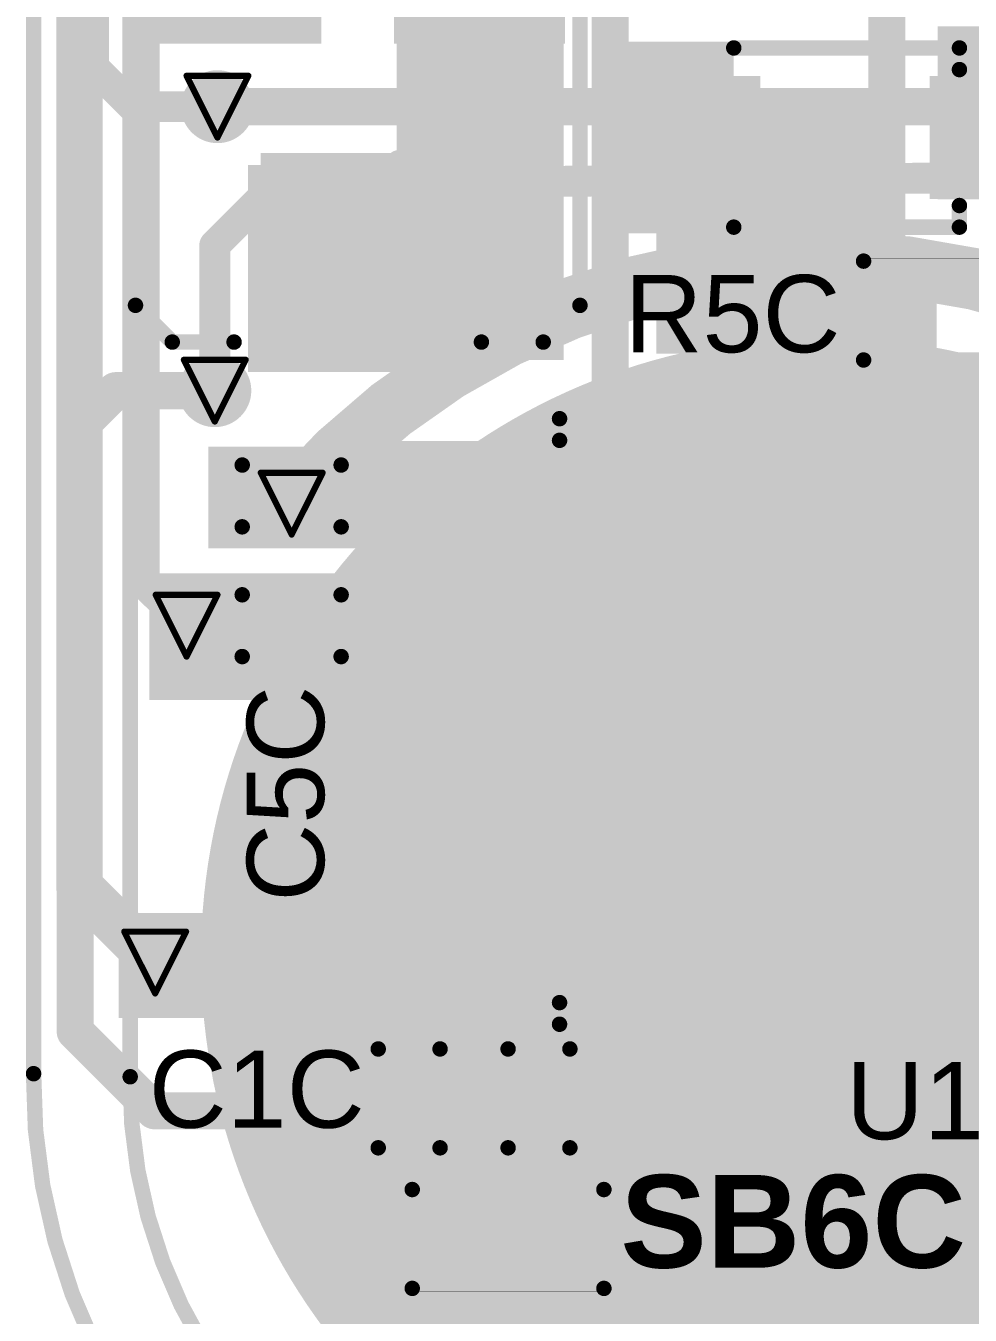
# Model space of a CAD drawing. Header units: inches. Extents: x -4.2 to 12.6, y -6.1 to 3.
# Drawn here: x -2.0521 to -1.7466, y -5.362 to -4.9446 of the extents above; entities that cross this region are included whole.
import ezdxf

# ---------------------------------------------------------------- set-up
doc = ezdxf.new("R2010")
doc.units = ezdxf.units.IN
doc.header["$MEASUREMENT"] = 0
for name, color, linetype in [('Board Outline', 216, 'Continuous'), ('Bottom Layer', 5, 'Continuous'), ('Bottom Overlay', 54, 'Continuous'), ('Bottom Paste', 16, 'Continuous'), ('Drill Drawing', 1, 'Continuous'), ('Flex_Ribbon Bottom Coverlay', 6, 'Continuous'), ('Flex_Ribbon Top Overlay', 2, 'Continuous'), ('Top Layer', 1, 'Continuous'), ('Top Paste', 8, 'Continuous'), ('Top Solder', 216, 'Continuous'), ('Via Holes', 16, 'Continuous')]:
    doc.layers.add(name, color=color, linetype=linetype)
doc.styles.add('Arial', font='', dxfattribs={"height": 0.2})
doc.styles.add('Arial_Bold', font='', dxfattribs={"height": 0.2})
doc.styles.get('Arial').set_extended_font_data('Arial')
doc.styles.get('Arial_Bold').set_extended_font_data('Arial', bold=True)

# ---------------------------------------------------------------- blocks, each defined once
blk = doc.blocks.new('SOIC_8_47')
at = {"layer": 'Flex_Ribbon Top Overlay'}
blk.add_hatch(color=2, dxfattribs=at).paths.add_polyline_path([(-0.072, 0.062), (-0.059, 0.062), (-0.059, 0.088), (-0.072, 0.088)])
at = {"layer": 'Top Layer'}
for points in [[(-0.07579, 0.08681), (-0.07579, 0.06319), (-0.13681, 0.06319), (-0.13681, 0.08681)], [(0.13681, 0.08681), (0.13681, 0.06319), (0.07579, 0.06319), (0.07579, 0.08681)], [(-0.07579, 0.03681), (-0.07579, 0.01319), (-0.13681, 0.01319), (-0.13681, 0.03681)], [(0.13681, 0.03681), (0.13681, 0.01319), (0.07579, 0.01319), (0.07579, 0.03681)], [(-0.07579, -0.01319), (-0.07579, -0.03681), (-0.13681, -0.03681), (-0.13681, -0.01319)], [(0.13681, -0.01319), (0.13681, -0.03681), (0.07579, -0.03681), (0.07579, -0.01319)], [(-0.07579, -0.06319), (-0.07579, -0.08681), (-0.13681, -0.08681), (-0.13681, -0.06319)], [(0.13681, -0.06319), (0.13681, -0.08681), (0.07579, -0.08681), (0.07579, -0.06319)]]:
    blk.add_hatch(color=1, dxfattribs=at).paths.add_polyline_path(points)
at = {"layer": 'Top Paste'}
for points in [[(-0.07579, 0.08681), (-0.07579, 0.06319), (-0.13681, 0.06319), (-0.13681, 0.08681)], [(0.13681, 0.08681), (0.13681, 0.06319), (0.07579, 0.06319), (0.07579, 0.08681)], [(-0.07579, 0.03681), (-0.07579, 0.01319), (-0.13681, 0.01319), (-0.13681, 0.03681)], [(0.13681, 0.03681), (0.13681, 0.01319), (0.07579, 0.01319), (0.07579, 0.03681)], [(-0.07579, -0.01319), (-0.07579, -0.03681), (-0.13681, -0.03681), (-0.13681, -0.01319)], [(0.13681, -0.01319), (0.13681, -0.03681), (0.07579, -0.03681), (0.07579, -0.01319)], [(-0.07579, -0.06319), (-0.07579, -0.08681), (-0.13681, -0.08681), (-0.13681, -0.06319)], [(0.13681, -0.06319), (0.13681, -0.08681), (0.07579, -0.08681), (0.07579, -0.06319)]]:
    blk.add_hatch(color=8, dxfattribs=at).paths.add_polyline_path(points)
at = {"layer": 'Top Solder'}
for points in [[(-0.07179, 0.09081), (-0.07179, 0.05919), (-0.14081, 0.05919), (-0.14081, 0.09081)], [(-0.07179, 0.09081), (-0.07179, 0.05919), (-0.14081, 0.05919), (-0.14081, 0.09081)], [(0.14081, 0.09081), (0.14081, 0.05919), (0.07179, 0.05919), (0.07179, 0.09081)], [(0.14081, 0.09081), (0.14081, 0.05919), (0.07179, 0.05919), (0.07179, 0.09081)], [(-0.07179, 0.04081), (-0.07179, 0.00919), (-0.14081, 0.00919), (-0.14081, 0.04081)], [(-0.07179, 0.04081), (-0.07179, 0.00919), (-0.14081, 0.00919), (-0.14081, 0.04081)], [(0.14081, 0.04081), (0.14081, 0.00919), (0.07179, 0.00919), (0.07179, 0.04081)], [(0.14081, 0.04081), (0.14081, 0.00919), (0.07179, 0.00919), (0.07179, 0.04081)], [(-0.07179, -0.00919), (-0.07179, -0.04081), (-0.14081, -0.04081), (-0.14081, -0.00919)], [(-0.07179, -0.00919), (-0.07179, -0.04081), (-0.14081, -0.04081), (-0.14081, -0.00919)], [(0.14081, -0.00919), (0.14081, -0.04081), (0.07179, -0.04081), (0.07179, -0.00919)], [(0.14081, -0.00919), (0.14081, -0.04081), (0.07179, -0.04081), (0.07179, -0.00919)], [(-0.07179, -0.05919), (-0.07179, -0.09081), (-0.14081, -0.09081), (-0.14081, -0.05919)], [(-0.07179, -0.05919), (-0.07179, -0.09081), (-0.14081, -0.09081), (-0.14081, -0.05919)], [(0.14081, -0.05919), (0.14081, -0.09081), (0.07179, -0.09081), (0.07179, -0.05919)], [(0.14081, -0.05919), (0.14081, -0.09081), (0.07179, -0.09081), (0.07179, -0.05919)]]:
    blk.add_hatch(color=216, dxfattribs=at).paths.add_polyline_path(points)
at = {"layer": 'Flex_Ribbon Top Overlay'}
for points in [[(-0.07837, 0.098, 0.005, 0.005, 0), (-0.07837, 0.091, 0.005, 0.005, 0)], [(0.07837, 0.098, 0.005, 0.005, 0), (-0.07837, 0.098, 0.005, 0.005, 0)], [(0.07837, 0.098, 0.005, 0.005, 0), (0.07837, 0.091, 0.005, 0.005, 0)], [(-0.143, 0.075, 0.005, 0.005, 0), (-0.148, 0.08, 0.005, 0.005, 0)], [(-0.148, 0.08, 0.005, 0.005, 0), (-0.148, 0.07, 0.005, 0.005, 0)], [(-0.143, 0.075, 0.005, 0.005, 0), (-0.148, 0.07, 0.005, 0.005, 0)], [(-0.07837, -0.091, 0.005, 0.005, 0), (-0.07837, -0.098, 0.005, 0.005, 0)], [(0.07837, -0.091, 0.005, 0.005, 0), (0.07837, -0.098, 0.005, 0.005, 0)], [(0.07837, -0.098, 0.005, 0.005, 0), (-0.07837, -0.098, 0.005, 0.005, 0)]]:
    blk.add_lwpolyline(points, format="xyseb", dxfattribs=at)
for points in [[(-0.07962, 0.098, 0.0025, 0.0025, 1), (-0.07712, 0.098, 0.0025, 0.0025, 1)], [(-0.07962, 0.098, 0.0025, 0.0025, 1), (-0.07712, 0.098, 0.0025, 0.0025, 1)], [(0.07712, 0.098, 0.0025, 0.0025, 1), (0.07962, 0.098, 0.0025, 0.0025, 1)], [(0.07712, 0.098, 0.0025, 0.0025, 1), (0.07962, 0.098, 0.0025, 0.0025, 1)], [(-0.07962, 0.091, 0.0025, 0.0025, 1), (-0.07712, 0.091, 0.0025, 0.0025, 1)], [(0.07712, 0.091, 0.0025, 0.0025, 1), (0.07962, 0.091, 0.0025, 0.0025, 1)], [(-0.14925, 0.08, 0.0025, 0.0025, 1), (-0.14675, 0.08, 0.0025, 0.0025, 1)], [(-0.14925, 0.08, 0.0025, 0.0025, 1), (-0.14675, 0.08, 0.0025, 0.0025, 1)], [(-0.14425, 0.075, 0.0025, 0.0025, 1), (-0.14175, 0.075, 0.0025, 0.0025, 1)], [(-0.14425, 0.075, 0.0025, 0.0025, 1), (-0.14175, 0.075, 0.0025, 0.0025, 1)], [(-0.14925, 0.07, 0.0025, 0.0025, 1), (-0.14675, 0.07, 0.0025, 0.0025, 1)], [(-0.14925, 0.07, 0.0025, 0.0025, 1), (-0.14675, 0.07, 0.0025, 0.0025, 1)], [(-0.07962, -0.091, 0.0025, 0.0025, 1), (-0.07712, -0.091, 0.0025, 0.0025, 1)], [(0.07712, -0.091, 0.0025, 0.0025, 1), (0.07962, -0.091, 0.0025, 0.0025, 1)], [(-0.07962, -0.098, 0.0025, 0.0025, 1), (-0.07712, -0.098, 0.0025, 0.0025, 1)], [(-0.07962, -0.098, 0.0025, 0.0025, 1), (-0.07712, -0.098, 0.0025, 0.0025, 1)], [(0.07712, -0.098, 0.0025, 0.0025, 1), (0.07962, -0.098, 0.0025, 0.0025, 1)], [(0.07712, -0.098, 0.0025, 0.0025, 1), (0.07962, -0.098, 0.0025, 0.0025, 1)]]:
    blk.add_lwpolyline(points, format="xyseb", close=True, dxfattribs=at)
blk = doc.blocks.new('S______B______0402_68')
at = {"layer": 'Top Layer'}
for points in [[(-0.0275, -0.0125), (-0.0275, 0.0125), (-0.0095, 0.0125), (-0.0095, -0.0125)], [(0.0095, -0.0125), (0.0095, 0.0125), (0.0275, 0.0125), (0.0275, -0.0125)]]:
    blk.add_hatch(color=1, dxfattribs=at).paths.add_polyline_path(points)
at = {"layer": 'Top Paste'}
for points in [[(-0.0275, -0.0125), (-0.0275, 0.0125), (-0.0095, 0.0125), (-0.0095, -0.0125)], [(0.0095, -0.0125), (0.0095, 0.0125), (0.0275, 0.0125), (0.0275, -0.0125)]]:
    blk.add_hatch(color=8, dxfattribs=at).paths.add_polyline_path(points)
at = {"layer": 'Top Solder'}
for points in [[(-0.02967, -0.01467), (-0.02967, 0.01467), (-0.00733, 0.01467), (-0.00733, -0.01467)], [(-0.02967, -0.01467), (-0.02967, 0.01467), (-0.00733, 0.01467), (-0.00733, -0.01467)], [(0.00733, -0.01467), (0.00733, 0.01467), (0.02967, 0.01467), (0.02967, -0.01467)], [(0.00733, -0.01467), (0.00733, 0.01467), (0.02967, 0.01467), (0.02967, -0.01467)]]:
    blk.add_hatch(color=216, dxfattribs=at).paths.add_polyline_path(points)
at = {"layer": 'Flex_Ribbon Top Overlay'}
for points in [[(-0.031, -0.016, 0.005, 0.005, 0), (-0.031, 0.016, 0.005, 0.005, 0)], [(-0.031, 0.016, 0.005, 0.005, 0), (0.031, 0.016, 0.005, 0.005, 0)], [(0.031, -0.016, 0.005, 0.005, 0), (0.031, 0.016, 0.005, 0.005, 0)], [(-0.031, -0.016, 0.005, 0.005, 0), (0.031, -0.016, 0.005, 0.005, 0)], [(-0.032, -0.017, 0.000127, 0.000127, 0), (0.032, -0.017, 0.000127, 0.000127, 0)]]:
    blk.add_lwpolyline(points, format="xyseb", dxfattribs=at)
for points in [[(-0.03225, 0.016, 0.0025, 0.0025, 1), (-0.02975, 0.016, 0.0025, 0.0025, 1)], [(-0.03225, 0.016, 0.0025, 0.0025, 1), (-0.02975, 0.016, 0.0025, 0.0025, 1)], [(0.02975, 0.016, 0.0025, 0.0025, 1), (0.03225, 0.016, 0.0025, 0.0025, 1)], [(0.02975, 0.016, 0.0025, 0.0025, 1), (0.03225, 0.016, 0.0025, 0.0025, 1)], [(-0.03225, -0.016, 0.0025, 0.0025, 1), (-0.02975, -0.016, 0.0025, 0.0025, 1)], [(-0.03225, -0.016, 0.0025, 0.0025, 1), (-0.02975, -0.016, 0.0025, 0.0025, 1)], [(0.02975, -0.016, 0.0025, 0.0025, 1), (0.03225, -0.016, 0.0025, 0.0025, 1)], [(0.02975, -0.016, 0.0025, 0.0025, 1), (0.03225, -0.016, 0.0025, 0.0025, 1)], [(-0.03203, -0.017, 0.0000635, 0.0000635, 1), (-0.03197, -0.017, 0.0000635, 0.0000635, 1)], [(0.03197, -0.017, 0.0000635, 0.0000635, 1), (0.03203, -0.017, 0.0000635, 0.0000635, 1)]]:
    blk.add_lwpolyline(points, format="xyseb", close=True, dxfattribs=at)
blk = doc.blocks.new('TC33X_2_104E__124')
at = {"layer": 'Top Layer'}
for points in [[(0.00787, 0.12992), (0.07087, 0.12992), (0.07087, 0.07087), (0.00787, 0.07087)], [(-0.02362, 0.02362), (0.02362, 0.02362), (0.02362, -0.02362), (-0.02362, -0.02362)], [(0.05512, 0.02362), (0.10236, 0.02362), (0.10236, -0.02362), (0.05512, -0.02362)]]:
    blk.add_hatch(color=1, dxfattribs=at).paths.add_polyline_path(points)
at = {"layer": 'Top Paste'}
for points in [[(0.00787, 0.12992), (0.07087, 0.12992), (0.07087, 0.07087), (0.00787, 0.07087)], [(-0.02362, 0.02362), (0.02362, 0.02362), (0.02362, -0.02362), (-0.02362, -0.02362)], [(0.05512, 0.02362), (0.10236, 0.02362), (0.10236, -0.02362), (0.05512, -0.02362)]]:
    blk.add_hatch(color=8, dxfattribs=at).paths.add_polyline_path(points)
at = {"layer": 'Top Solder'}
for points in [[(0.00387, 0.13392), (0.07487, 0.13392), (0.07487, 0.06687), (0.00387, 0.06687)], [(0.00387, 0.13392), (0.07487, 0.13392), (0.07487, 0.06687), (0.00387, 0.06687)], [(-0.02762, 0.02762), (0.02762, 0.02762), (0.02762, -0.02762), (-0.02762, -0.02762)], [(-0.02762, 0.02762), (0.02762, 0.02762), (0.02762, -0.02762), (-0.02762, -0.02762)], [(0.05112, 0.02762), (0.10636, 0.02762), (0.10636, -0.02762), (0.05112, -0.02762)], [(0.05112, 0.02762), (0.10636, 0.02762), (0.10636, -0.02762), (0.05112, -0.02762)]]:
    blk.add_hatch(color=216, dxfattribs=at).paths.add_polyline_path(points)
at = {"layer": 'Flex_Ribbon Top Overlay'}
for points in [[(-0.02063, 0.1242, 0.005, 0.005, 0), (-0.03252, 0.11231, 0.005, 0.005, 0)], [(-0.00063, 0.1242, 0.005, 0.005, 0), (-0.02063, 0.1242, 0.005, 0.005, 0)], [(0.09937, 0.1242, 0.005, 0.005, 0), (0.07937, 0.1242, 0.005, 0.005, 0)], [(0.11126, 0.11231, 0.005, 0.005, 0), (0.09937, 0.1242, 0.005, 0.005, 0)], [(-0.03252, 0.11231, 0.005, 0.005, 0), (-0.03252, -0.02776, 0.005, 0.005, 0)], [(0.11126, 0.11231, 0.005, 0.005, 0), (0.11126, -0.02776, 0.005, 0.005, 0)], [(-0.038, -0.005, 0.005, 0.005, 0), (-0.043, 0, 0.005, 0.005, 0)], [(-0.043, 0, 0.005, 0.005, 0), (-0.043, -0.01, 0.005, 0.005, 0)], [(-0.038, -0.005, 0.005, 0.005, 0), (-0.043, -0.01, 0.005, 0.005, 0)], [(0.11126, -0.02776, 0.005, 0.005, 0), (-0.03252, -0.02776, 0.005, 0.005, 0)]]:
    blk.add_lwpolyline(points, format="xyseb", dxfattribs=at)
for points in [[(-0.02188, 0.1242, 0.0025, 0.0025, 1), (-0.01938, 0.1242, 0.0025, 0.0025, 1)], [(-0.02188, 0.1242, 0.0025, 0.0025, 1), (-0.01938, 0.1242, 0.0025, 0.0025, 1)], [(-0.00188, 0.1242, 0.0025, 0.0025, 1), (0.00062, 0.1242, 0.0025, 0.0025, 1)], [(0.07812, 0.1242, 0.0025, 0.0025, 1), (0.08062, 0.1242, 0.0025, 0.0025, 1)], [(0.09812, 0.1242, 0.0025, 0.0025, 1), (0.10062, 0.1242, 0.0025, 0.0025, 1)], [(0.09812, 0.1242, 0.0025, 0.0025, 1), (0.10062, 0.1242, 0.0025, 0.0025, 1)], [(-0.03377, 0.11231, 0.0025, 0.0025, 1), (-0.03127, 0.11231, 0.0025, 0.0025, 1)], [(-0.03377, 0.11231, 0.0025, 0.0025, 1), (-0.03127, 0.11231, 0.0025, 0.0025, 1)], [(0.11001, 0.11231, 0.0025, 0.0025, 1), (0.11251, 0.11231, 0.0025, 0.0025, 1)], [(0.11001, 0.11231, 0.0025, 0.0025, 1), (0.11251, 0.11231, 0.0025, 0.0025, 1)], [(-0.04425, 0, 0.0025, 0.0025, 1), (-0.04175, 0, 0.0025, 0.0025, 1)], [(-0.04425, 0, 0.0025, 0.0025, 1), (-0.04175, 0, 0.0025, 0.0025, 1)], [(-0.03925, -0.005, 0.0025, 0.0025, 1), (-0.03675, -0.005, 0.0025, 0.0025, 1)], [(-0.03925, -0.005, 0.0025, 0.0025, 1), (-0.03675, -0.005, 0.0025, 0.0025, 1)], [(-0.04425, -0.01, 0.0025, 0.0025, 1), (-0.04175, -0.01, 0.0025, 0.0025, 1)], [(-0.04425, -0.01, 0.0025, 0.0025, 1), (-0.04175, -0.01, 0.0025, 0.0025, 1)], [(-0.03377, -0.02776, 0.0025, 0.0025, 1), (-0.03127, -0.02776, 0.0025, 0.0025, 1)], [(-0.03377, -0.02776, 0.0025, 0.0025, 1), (-0.03127, -0.02776, 0.0025, 0.0025, 1)], [(0.11001, -0.02776, 0.0025, 0.0025, 1), (0.11251, -0.02776, 0.0025, 0.0025, 1)], [(0.11001, -0.02776, 0.0025, 0.0025, 1), (0.11251, -0.02776, 0.0025, 0.0025, 1)]]:
    blk.add_lwpolyline(points, format="xyseb", close=True, dxfattribs=at)
blk = doc.blocks.new('R___0402_152')
at = {"layer": 'Top Layer'}
for points in [[(-0.0275, -0.0125), (-0.0275, 0.0125), (-0.0095, 0.0125), (-0.0095, -0.0125)], [(0.0095, -0.0125), (0.0095, 0.0125), (0.0275, 0.0125), (0.0275, -0.0125)]]:
    blk.add_hatch(color=1, dxfattribs=at).paths.add_polyline_path(points)
at = {"layer": 'Top Paste'}
for points in [[(-0.0275, -0.0125), (-0.0275, 0.0125), (-0.0095, 0.0125), (-0.0095, -0.0125)], [(0.0095, -0.0125), (0.0095, 0.0125), (0.0275, 0.0125), (0.0275, -0.0125)]]:
    blk.add_hatch(color=8, dxfattribs=at).paths.add_polyline_path(points)
at = {"layer": 'Top Solder'}
for points in [[(-0.02967, -0.01467), (-0.02967, 0.01467), (-0.00733, 0.01467), (-0.00733, -0.01467)], [(-0.02967, -0.01467), (-0.02967, 0.01467), (-0.00733, 0.01467), (-0.00733, -0.01467)], [(0.00733, -0.01467), (0.00733, 0.01467), (0.02967, 0.01467), (0.02967, -0.01467)], [(0.00733, -0.01467), (0.00733, 0.01467), (0.02967, 0.01467), (0.02967, -0.01467)]]:
    blk.add_hatch(color=216, dxfattribs=at).paths.add_polyline_path(points)
at = {"layer": 'Flex_Ribbon Top Overlay'}
for points in [[(-0.031, 0.016, 0.005, 0.005, 0), (-0.031, -0.016, 0.005, 0.005, 0)], [(0.031, 0.016, 0.005, 0.005, 0), (-0.031, 0.016, 0.005, 0.005, 0)], [(0.031, 0.016, 0.005, 0.005, 0), (0.031, -0.016, 0.005, 0.005, 0)], [(0.031, -0.016, 0.005, 0.005, 0), (-0.031, -0.016, 0.005, 0.005, 0)], [(0.032, -0.017, 0.000127, 0.000127, 0), (-0.032, -0.017, 0.000127, 0.000127, 0)]]:
    blk.add_lwpolyline(points, format="xyseb", dxfattribs=at)
for points in [[(-0.03225, 0.016, 0.0025, 0.0025, 1), (-0.02975, 0.016, 0.0025, 0.0025, 1)], [(-0.03225, 0.016, 0.0025, 0.0025, 1), (-0.02975, 0.016, 0.0025, 0.0025, 1)], [(0.02975, 0.016, 0.0025, 0.0025, 1), (0.03225, 0.016, 0.0025, 0.0025, 1)], [(0.02975, 0.016, 0.0025, 0.0025, 1), (0.03225, 0.016, 0.0025, 0.0025, 1)], [(-0.03225, -0.016, 0.0025, 0.0025, 1), (-0.02975, -0.016, 0.0025, 0.0025, 1)], [(-0.03225, -0.016, 0.0025, 0.0025, 1), (-0.02975, -0.016, 0.0025, 0.0025, 1)], [(0.02975, -0.016, 0.0025, 0.0025, 1), (0.03225, -0.016, 0.0025, 0.0025, 1)], [(0.02975, -0.016, 0.0025, 0.0025, 1), (0.03225, -0.016, 0.0025, 0.0025, 1)], [(-0.03203, -0.017, 0.0000635, 0.0000635, 1), (-0.03197, -0.017, 0.0000635, 0.0000635, 1)], [(0.03197, -0.017, 0.0000635, 0.0000635, 1), (0.03203, -0.017, 0.0000635, 0.0000635, 1)]]:
    blk.add_lwpolyline(points, format="xyseb", close=True, dxfattribs=at)
blk = doc.blocks.new('_EMG________B_201')
at = {"layer": 'Bottom Layer'}
h = blk.add_hatch(color=5, dxfattribs=at)
edge = h.paths.add_edge_path()
edge.add_arc((0, -0.3932), 0.19685, 0, 360)
at = {"layer": 'Bottom Paste'}
h = blk.add_hatch(color=16, dxfattribs=at)
edge = h.paths.add_edge_path()
edge.add_arc((0, -0.3932), 0.19685, 0, 360)
at = {"layer": 'Flex_Ribbon Bottom Coverlay'}
h = blk.add_hatch(color=6, dxfattribs=at)
edge = h.paths.add_edge_path()
edge.add_arc((0, -0.3932), 0.20085, 0, 360)
h = blk.add_hatch(color=6, dxfattribs=at)
edge = h.paths.add_edge_path()
edge.add_arc((0, -0.3932), 0.20085, 0, 360)
at = {"layer": 'Bottom Overlay'}
for points in [[(-0.22375, -0.43172, 0.005, 0.005, 0), (-0.22375, 0.43172, 0.005, 0.005, 0)], [(-0.06026, -0.59892, 0.005, 0.005, -0.414214), (-0.22375, -0.43172, 0.005, 0.005, 0)]]:
    blk.add_lwpolyline(points, format="xyseb", dxfattribs=at)
blk.add_lwpolyline([(-0.225, -0.43172, 0.0025, 0.0025, 1), (-0.2225, -0.43172, 0.0025, 0.0025, 1)], format="xyseb", close=True, dxfattribs=at)
blk.add_lwpolyline([(-0.225, -0.43172, 0.0025, 0.0025, 1), (-0.2225, -0.43172, 0.0025, 0.0025, 1)], format="xyseb", close=True, dxfattribs=at)
blk = doc.blocks.new('SOD_323_215')
at = {"layer": 'Flex_Ribbon Top Overlay'}
for points in [[(-0.079, 0.019), (-0.036, 0.019), (-0.036, 0.031), (-0.079, 0.031)], [(-0.079, -0.02), (-0.062, -0.02), (-0.062, 0.02), (-0.079, 0.02)], [(-0.079, -0.031), (-0.036, -0.031), (-0.036, -0.019), (-0.079, -0.019)]]:
    blk.add_hatch(color=2, dxfattribs=at).paths.add_polyline_path(points)
at = {"layer": 'Top Layer'}
for points in [[(-0.02953, -0.01772), (-0.06102, -0.01772), (-0.06102, 0.01772), (-0.02953, 0.01772)], [(0.06102, -0.01772), (0.02953, -0.01772), (0.02953, 0.01772), (0.06102, 0.01772)]]:
    blk.add_hatch(color=1, dxfattribs=at).paths.add_polyline_path(points)
at = {"layer": 'Top Paste'}
for points in [[(-0.02953, -0.01772), (-0.06102, -0.01772), (-0.06102, 0.01772), (-0.02953, 0.01772)], [(0.06102, -0.01772), (0.02953, -0.01772), (0.02953, 0.01772), (0.06102, 0.01772)]]:
    blk.add_hatch(color=8, dxfattribs=at).paths.add_polyline_path(points)
at = {"layer": 'Top Solder'}
for points in [[(-0.02736, -0.01988), (-0.06319, -0.01988), (-0.06319, 0.01988), (-0.02736, 0.01988)], [(-0.02736, -0.01988), (-0.06319, -0.01988), (-0.06319, 0.01988), (-0.02736, 0.01988)], [(0.06319, -0.01988), (0.02736, -0.01988), (0.02736, 0.01988), (0.06319, 0.01988)], [(0.06319, -0.01988), (0.02736, -0.01988), (0.02736, 0.01988), (0.06319, 0.01988)]]:
    blk.add_hatch(color=216, dxfattribs=at).paths.add_polyline_path(points)
at = {"layer": 'Flex_Ribbon Top Overlay'}
for points in [[(-0.036, 0.029, 0.005, 0.005, 0), (0.037, 0.029, 0.005, 0.005, 0)], [(0.037, 0.022, 0.005, 0.005, 0), (0.037, 0.029, 0.005, 0.005, 0)], [(0.037, -0.029, 0.005, 0.005, 0), (0.037, -0.022, 0.005, 0.005, 0)], [(-0.036, -0.029, 0.005, 0.005, 0), (0.037, -0.029, 0.005, 0.005, 0)]]:
    blk.add_lwpolyline(points, format="xyseb", dxfattribs=at)
for points in [[(-0.03725, 0.029, 0.0025, 0.0025, 1), (-0.03475, 0.029, 0.0025, 0.0025, 1)], [(0.03575, 0.029, 0.0025, 0.0025, 1), (0.03825, 0.029, 0.0025, 0.0025, 1)], [(0.03575, 0.029, 0.0025, 0.0025, 1), (0.03825, 0.029, 0.0025, 0.0025, 1)], [(0.03575, 0.022, 0.0025, 0.0025, 1), (0.03825, 0.022, 0.0025, 0.0025, 1)], [(0.03575, -0.022, 0.0025, 0.0025, 1), (0.03825, -0.022, 0.0025, 0.0025, 1)], [(-0.03725, -0.029, 0.0025, 0.0025, 1), (-0.03475, -0.029, 0.0025, 0.0025, 1)], [(0.03575, -0.029, 0.0025, 0.0025, 1), (0.03825, -0.029, 0.0025, 0.0025, 1)], [(0.03575, -0.029, 0.0025, 0.0025, 1), (0.03825, -0.029, 0.0025, 0.0025, 1)]]:
    blk.add_lwpolyline(points, format="xyseb", close=True, dxfattribs=at)
blk = doc.blocks.new('C___0402_236')
at = {"layer": 'Top Layer'}
for points in [[(-0.0275, -0.0125), (-0.0275, 0.0125), (-0.0095, 0.0125), (-0.0095, -0.0125)], [(0.0095, -0.0125), (0.0095, 0.0125), (0.0275, 0.0125), (0.0275, -0.0125)]]:
    blk.add_hatch(color=1, dxfattribs=at).paths.add_polyline_path(points)
at = {"layer": 'Top Paste'}
for points in [[(-0.0275, -0.0125), (-0.0275, 0.0125), (-0.0095, 0.0125), (-0.0095, -0.0125)], [(0.0095, -0.0125), (0.0095, 0.0125), (0.0275, 0.0125), (0.0275, -0.0125)]]:
    blk.add_hatch(color=8, dxfattribs=at).paths.add_polyline_path(points)
at = {"layer": 'Top Solder'}
for points in [[(-0.02986, -0.01486), (-0.02986, 0.01486), (-0.00714, 0.01486), (-0.00714, -0.01486)], [(-0.02986, -0.01486), (-0.02986, 0.01486), (-0.00714, 0.01486), (-0.00714, -0.01486)], [(0.00714, -0.01486), (0.00714, 0.01486), (0.02986, 0.01486), (0.02986, -0.01486)], [(0.00714, -0.01486), (0.00714, 0.01486), (0.02986, 0.01486), (0.02986, -0.01486)]]:
    blk.add_hatch(color=216, dxfattribs=at).paths.add_polyline_path(points)
at = {"layer": 'Flex_Ribbon Top Overlay'}
for points in [[(-0.011, 0.016, 0.005, 0.005, 0), (-0.031, 0.016, 0.005, 0.005, 0)], [(-0.031, -0.016, 0.005, 0.005, 0), (-0.031, 0.016, 0.005, 0.005, 0)], [(0.031, 0.016, 0.005, 0.005, 0), (0.011, 0.016, 0.005, 0.005, 0)], [(0.031, -0.016, 0.005, 0.005, 0), (0.031, 0.016, 0.005, 0.005, 0)], [(-0.011, -0.016, 0.005, 0.005, 0), (-0.031, -0.016, 0.005, 0.005, 0)], [(0.031, -0.016, 0.005, 0.005, 0), (0.011, -0.016, 0.005, 0.005, 0)]]:
    blk.add_lwpolyline(points, format="xyseb", dxfattribs=at)
for points in [[(-0.03225, 0.016, 0.0025, 0.0025, 1), (-0.02975, 0.016, 0.0025, 0.0025, 1)], [(-0.03225, 0.016, 0.0025, 0.0025, 1), (-0.02975, 0.016, 0.0025, 0.0025, 1)], [(-0.01225, 0.016, 0.0025, 0.0025, 1), (-0.00975, 0.016, 0.0025, 0.0025, 1)], [(0.00975, 0.016, 0.0025, 0.0025, 1), (0.01225, 0.016, 0.0025, 0.0025, 1)], [(0.02975, 0.016, 0.0025, 0.0025, 1), (0.03225, 0.016, 0.0025, 0.0025, 1)], [(0.02975, 0.016, 0.0025, 0.0025, 1), (0.03225, 0.016, 0.0025, 0.0025, 1)], [(-0.03225, -0.016, 0.0025, 0.0025, 1), (-0.02975, -0.016, 0.0025, 0.0025, 1)], [(-0.03225, -0.016, 0.0025, 0.0025, 1), (-0.02975, -0.016, 0.0025, 0.0025, 1)], [(-0.01225, -0.016, 0.0025, 0.0025, 1), (-0.00975, -0.016, 0.0025, 0.0025, 1)], [(0.00975, -0.016, 0.0025, 0.0025, 1), (0.01225, -0.016, 0.0025, 0.0025, 1)], [(0.02975, -0.016, 0.0025, 0.0025, 1), (0.03225, -0.016, 0.0025, 0.0025, 1)], [(0.02975, -0.016, 0.0025, 0.0025, 1), (0.03225, -0.016, 0.0025, 0.0025, 1)]]:
    blk.add_lwpolyline(points, format="xyseb", close=True, dxfattribs=at)
blk = doc.blocks.new('C___0402_264')
at = {"layer": 'Top Layer'}
for points in [[(-0.0275, -0.0125), (-0.0275, 0.0125), (-0.0095, 0.0125), (-0.0095, -0.0125)], [(0.0095, -0.0125), (0.0095, 0.0125), (0.0275, 0.0125), (0.0275, -0.0125)]]:
    blk.add_hatch(color=1, dxfattribs=at).paths.add_polyline_path(points)
at = {"layer": 'Top Paste'}
for points in [[(-0.0275, -0.0125), (-0.0275, 0.0125), (-0.0095, 0.0125), (-0.0095, -0.0125)], [(0.0095, -0.0125), (0.0095, 0.0125), (0.0275, 0.0125), (0.0275, -0.0125)]]:
    blk.add_hatch(color=8, dxfattribs=at).paths.add_polyline_path(points)
at = {"layer": 'Top Solder'}
for points in [[(-0.02986, -0.01486), (-0.02986, 0.01486), (-0.00714, 0.01486), (-0.00714, -0.01486)], [(-0.02986, -0.01486), (-0.02986, 0.01486), (-0.00714, 0.01486), (-0.00714, -0.01486)], [(0.00714, -0.01486), (0.00714, 0.01486), (0.02986, 0.01486), (0.02986, -0.01486)], [(0.00714, -0.01486), (0.00714, 0.01486), (0.02986, 0.01486), (0.02986, -0.01486)]]:
    blk.add_hatch(color=216, dxfattribs=at).paths.add_polyline_path(points)
at = {"layer": 'Flex_Ribbon Top Overlay'}
for points in [[(-0.011, 0.016, 0.005, 0.005, 0), (-0.031, 0.016, 0.005, 0.005, 0)], [(-0.031, 0.016, 0.005, 0.005, 0), (-0.031, -0.016, 0.005, 0.005, 0)], [(0.031, 0.016, 0.005, 0.005, 0), (0.011, 0.016, 0.005, 0.005, 0)], [(0.031, 0.016, 0.005, 0.005, 0), (0.031, -0.016, 0.005, 0.005, 0)], [(-0.011, -0.016, 0.005, 0.005, 0), (-0.031, -0.016, 0.005, 0.005, 0)], [(0.031, -0.016, 0.005, 0.005, 0), (0.011, -0.016, 0.005, 0.005, 0)]]:
    blk.add_lwpolyline(points, format="xyseb", dxfattribs=at)
for points in [[(-0.03225, 0.016, 0.0025, 0.0025, 1), (-0.02975, 0.016, 0.0025, 0.0025, 1)], [(-0.03225, 0.016, 0.0025, 0.0025, 1), (-0.02975, 0.016, 0.0025, 0.0025, 1)], [(-0.01225, 0.016, 0.0025, 0.0025, 1), (-0.00975, 0.016, 0.0025, 0.0025, 1)], [(0.00975, 0.016, 0.0025, 0.0025, 1), (0.01225, 0.016, 0.0025, 0.0025, 1)], [(0.02975, 0.016, 0.0025, 0.0025, 1), (0.03225, 0.016, 0.0025, 0.0025, 1)], [(0.02975, 0.016, 0.0025, 0.0025, 1), (0.03225, 0.016, 0.0025, 0.0025, 1)], [(-0.03225, -0.016, 0.0025, 0.0025, 1), (-0.02975, -0.016, 0.0025, 0.0025, 1)], [(-0.03225, -0.016, 0.0025, 0.0025, 1), (-0.02975, -0.016, 0.0025, 0.0025, 1)], [(-0.01225, -0.016, 0.0025, 0.0025, 1), (-0.00975, -0.016, 0.0025, 0.0025, 1)], [(0.00975, -0.016, 0.0025, 0.0025, 1), (0.01225, -0.016, 0.0025, 0.0025, 1)], [(0.02975, -0.016, 0.0025, 0.0025, 1), (0.03225, -0.016, 0.0025, 0.0025, 1)], [(0.02975, -0.016, 0.0025, 0.0025, 1), (0.03225, -0.016, 0.0025, 0.0025, 1)]]:
    blk.add_lwpolyline(points, format="xyseb", close=True, dxfattribs=at)

msp = doc.modelspace()

# ---------------------------------------------------------------- hatches: boundary and pattern name
at = {"layer": 'Bottom Layer'}
h = msp.add_hatch(color=5, dxfattribs=at)
edge = h.paths.add_edge_path()
edge.add_arc((-1.99013, -4.97078), 0.01181, 0, 360)
h = msp.add_hatch(color=5, dxfattribs=at)
edge = h.paths.add_edge_path()
edge.add_arc((-1.991, -5.0627), 0.01181, 0, 360)
h = msp.add_hatch(color=5, dxfattribs=at)
edge = h.paths.add_edge_path()
edge.add_arc((-1.96613, -5.09928), 0.01181, 0, 360)
h = msp.add_hatch(color=5, dxfattribs=at)
edge = h.paths.add_edge_path()
edge.add_arc((-2.00013, -5.13878), 0.01181, 0, 360)
h = msp.add_hatch(color=5, dxfattribs=at)
edge = h.paths.add_edge_path()
edge.add_arc((-2.01028, -5.24781), 0.01181, 0, 360)
at = {"layer": 'Top Layer'}
for points in [[(-1.93213, -5.05278), (-1.87813, -5.05278), (-1.87813, -4.89178), (-1.93213, -4.89178)], [(-1.75713, -5.00078), (-1.66613, -5.00078), (-1.66613, -4.94478), (-1.75713, -4.94478)], [(-1.84813, -5.05078), (-1.76813, -5.05078), (-1.76813, -4.96478), (-1.84813, -4.96478)], [(-1.97613, -5.03978), (-1.91313, -5.03978), (-1.91313, -4.98578), (-1.97613, -4.98578)], [(-1.84813, -5.05078), (-1.76013, -5.05078), (-1.76013, -5.02378), (-1.84813, -5.02378)], [(-1.99313, -5.11378), (-1.85613, -5.11378), (-1.85613, -5.08078), (-1.99313, -5.08078)], [(-2.01213, -5.16278), (-1.87513, -5.16278), (-1.87513, -5.12178), (-2.01213, -5.12178)], [(-2.02213, -5.26578), (-1.84613, -5.26578), (-1.84613, -5.23178), (-2.02213, -5.23178)], [(-1.89713, -5.24978), (-1.89713, -5.30778), (-1.84613, -5.30778), (-1.84613, -5.24978)], [(-1.94513, -5.40878), (-1.90513, -5.40878), (-1.90513, -5.27778), (-1.94513, -5.27778)], [(-1.88713, -5.35678), (-1.82613, -5.35678), (-1.82613, -5.31828), (-1.88713, -5.31828)]]:
    msp.add_hatch(color=1, dxfattribs=at).paths.add_polyline_path(points)
h = msp.add_hatch(color=1, dxfattribs=at)
edge = h.paths.add_edge_path()
edge.add_arc((-1.99013, -4.97078), 0.01181, 0, 360)
h = msp.add_hatch(color=1, dxfattribs=at)
edge = h.paths.add_edge_path()
edge.add_arc((-1.991, -5.0627), 0.01181, 0, 360)
h = msp.add_hatch(color=1, dxfattribs=at)
edge = h.paths.add_edge_path()
edge.add_arc((-1.96613, -5.09928), 0.01181, 0, 360)
h = msp.add_hatch(color=1, dxfattribs=at)
edge = h.paths.add_edge_path()
edge.add_arc((-2.00013, -5.13878), 0.01181, 0, 360)
h = msp.add_hatch(color=1, dxfattribs=at)
edge = h.paths.add_edge_path()
edge.add_arc((-2.01028, -5.24781), 0.01181, 0, 360)
at = {"layer": 'Via Holes'}
h = msp.add_hatch(color=7, dxfattribs=at)
edge = h.paths.add_edge_path()
edge.add_arc((-1.99013, -4.97078), 0.00591, 0, 360)
h = msp.add_hatch(color=7, dxfattribs=at)
edge = h.paths.add_edge_path()
edge.add_arc((-1.991, -5.0627), 0.00591, 0, 360)
h = msp.add_hatch(color=7, dxfattribs=at)
edge = h.paths.add_edge_path()
edge.add_arc((-1.96613, -5.09928), 0.00591, 0, 360)
h = msp.add_hatch(color=7, dxfattribs=at)
edge = h.paths.add_edge_path()
edge.add_arc((-2.00013, -5.13878), 0.00591, 0, 360)
h = msp.add_hatch(color=7, dxfattribs=at)
edge = h.paths.add_edge_path()
edge.add_arc((-2.01028, -5.24781), 0.00591, 0, 360)

# ---------------------------------------------------------------- linework, layer by layer
at = {"layer": 'Board Outline'}
for points in [[(-2.04962, -5.28378, 0.005, 0.005, 0), (-2.04961, -4.42332, 0.005, 0.005, 0)], [(-1.85499, -5.48284, 0.005, 0.005, -0.414214), (-2.04962, -5.28379, 0.005, 0.005, 0)]]:
    msp.add_lwpolyline(points, format="xyseb", dxfattribs=at)
for points in [[(-2.05087, -5.28378, 0.0025, 0.0025, 1), (-2.04837, -5.28378, 0.0025, 0.0025, 1)], [(-2.05087, -5.28379, 0.0025, 0.0025, 1), (-2.04837, -5.28379, 0.0025, 0.0025, 1)]]:
    msp.add_lwpolyline(points, format="xyseb", close=True, dxfattribs=at)
at = {"layer": 'Bottom Layer'}
for points in [[(-2.03481, -5.22328, 0.015, 0.015, 0), (-2.03481, -4.76447, 0.015, 0.015, 0)], [(-2.01381, -5.1251, 0.01, 0.01, 0), (-2.01381, -4.78438, 0.01, 0.01, 0)], [(-1.99013, -4.97078, 0.012, 0.012, 0), (-1.71913, -4.97078, 0.012, 0.012, 0)], [(-1.991, -5.01565, 0.01, 0.01, 0), (-1.97109, -4.99574, 0.01, 0.01, 0)], [(-1.97109, -4.99574, 0.01, 0.01, 0), (-1.72337, -4.9936, 0.01, 0.01, 0)], [(-1.991, -5.01565, 0.01, 0.01, 0), (-1.991, -5.0627, 0.01, 0.01, 0)], [(-1.96613, -5.09928, 0.02, 0.02, -1.34747), (-1.73463, -5.46541, 0.02, 0.02, 0)], [(-2.01381, -5.1251, 0.01, 0.01, 0), (-2.00181, -5.1371, 0.01, 0.01, 0)], [(-2.00181, -5.1371, 0.01, 0.01, 0), (-2.00013, -5.13878, 0.01, 0.01, 0)], [(-2.00181, -5.1371, 0.01, 0.01, 0), (-2.00181, -5.1371, 0.01, 0.01, 0)], [(-1.79438, -5.15805, 0.022, 0.022, 0), (-1.79411, -5.15778, 0.022, 0.022, 0)], [(-1.79438, -5.24662, 0.022, 0.022, 0), (-1.79438, -5.15805, 0.022, 0.022, 0)], [(-2.03481, -5.22328, 0.015, 0.015, 0), (-2.01028, -5.24781, 0.015, 0.015, 0)]]:
    msp.add_lwpolyline(points, format="xyseb", dxfattribs=at)
for points in [[(-1.99313, -4.97078, 0.006, 0.006, 1), (-1.98713, -4.97078, 0.006, 0.006, 1)], [(-1.97359, -4.99574, 0.005, 0.005, 1), (-1.96859, -4.99574, 0.005, 0.005, 1)], [(-1.97359, -4.99574, 0.005, 0.005, 1), (-1.96859, -4.99574, 0.005, 0.005, 1)], [(-1.9935, -5.01565, 0.005, 0.005, 1), (-1.9885, -5.01565, 0.005, 0.005, 1)], [(-1.9935, -5.01565, 0.005, 0.005, 1), (-1.9885, -5.01565, 0.005, 0.005, 1)], [(-1.9935, -5.0627, 0.005, 0.005, 1), (-1.9885, -5.0627, 0.005, 0.005, 1)], [(-1.97113, -5.09928, 0.01, 0.01, 1), (-1.96113, -5.09928, 0.01, 0.01, 1)], [(-2.01631, -5.1251, 0.005, 0.005, 1), (-2.01131, -5.1251, 0.005, 0.005, 1)], [(-2.01631, -5.1251, 0.005, 0.005, 1), (-2.01131, -5.1251, 0.005, 0.005, 1)], [(-2.00431, -5.1371, 0.005, 0.005, 1), (-1.99931, -5.1371, 0.005, 0.005, 1)], [(-2.00431, -5.1371, 0.005, 0.005, 1), (-1.99931, -5.1371, 0.005, 0.005, 1)], [(-2.00431, -5.1371, 0.005, 0.005, 1), (-1.99931, -5.1371, 0.005, 0.005, 1)], [(-2.00431, -5.1371, 0.005, 0.005, 1), (-1.99931, -5.1371, 0.005, 0.005, 1)], [(-2.00263, -5.13878, 0.005, 0.005, 1), (-1.99763, -5.13878, 0.005, 0.005, 1)], [(-1.79988, -5.15805, 0.011, 0.011, 1), (-1.78888, -5.15805, 0.011, 0.011, 1)], [(-1.79988, -5.15805, 0.011, 0.011, 1), (-1.78888, -5.15805, 0.011, 0.011, 1)], [(-1.79961, -5.15778, 0.011, 0.011, 1), (-1.78861, -5.15778, 0.011, 0.011, 1)], [(-2.03856, -5.22328, 0.0075, 0.0075, 1), (-2.03106, -5.22328, 0.0075, 0.0075, 1)], [(-2.03856, -5.22328, 0.0075, 0.0075, 1), (-2.03106, -5.22328, 0.0075, 0.0075, 1)], [(-1.79988, -5.24662, 0.011, 0.011, 1), (-1.78888, -5.24662, 0.011, 0.011, 1)], [(-2.01403, -5.24781, 0.0075, 0.0075, 1), (-2.00653, -5.24781, 0.0075, 0.0075, 1)]]:
    msp.add_lwpolyline(points, format="xyseb", close=True, dxfattribs=at)
at = {"layer": 'Drill Drawing'}
for points in [[(-2.00013, -4.96078, 0.002, 0.002, 0), (-1.98013, -4.96078, 0.002, 0.002, 0)], [(-2.00013, -4.96078, 0.002, 0.002, 0), (-1.99013, -4.98078, 0.002, 0.002, 0)], [(-1.99013, -4.98078, 0.002, 0.002, 0), (-1.98013, -4.96078, 0.002, 0.002, 0)], [(-2.001, -5.0527, 0.002, 0.002, 0), (-1.981, -5.0527, 0.002, 0.002, 0)], [(-2.001, -5.0527, 0.002, 0.002, 0), (-1.991, -5.0727, 0.002, 0.002, 0)], [(-1.991, -5.0727, 0.002, 0.002, 0), (-1.981, -5.0527, 0.002, 0.002, 0)], [(-1.97613, -5.08928, 0.002, 0.002, 0), (-1.95613, -5.08928, 0.002, 0.002, 0)], [(-1.97613, -5.08928, 0.002, 0.002, 0), (-1.96613, -5.10928, 0.002, 0.002, 0)], [(-1.96613, -5.10928, 0.002, 0.002, 0), (-1.95613, -5.08928, 0.002, 0.002, 0)], [(-2.01013, -5.12878, 0.002, 0.002, 0), (-1.99013, -5.12878, 0.002, 0.002, 0)], [(-2.01013, -5.12878, 0.002, 0.002, 0), (-2.00013, -5.14878, 0.002, 0.002, 0)], [(-2.00013, -5.14878, 0.002, 0.002, 0), (-1.99013, -5.12878, 0.002, 0.002, 0)], [(-2.02028, -5.23781, 0.002, 0.002, 0), (-2.00028, -5.23781, 0.002, 0.002, 0)], [(-2.02028, -5.23781, 0.002, 0.002, 0), (-2.01028, -5.25781, 0.002, 0.002, 0)], [(-2.01028, -5.25781, 0.002, 0.002, 0), (-2.00028, -5.23781, 0.002, 0.002, 0)]]:
    msp.add_lwpolyline(points, format="xyseb", dxfattribs=at)
for points in [[(-2.00063, -4.96078, 0.001, 0.001, 1), (-1.99963, -4.96078, 0.001, 0.001, 1)], [(-2.00063, -4.96078, 0.001, 0.001, 1), (-1.99963, -4.96078, 0.001, 0.001, 1)], [(-1.98063, -4.96078, 0.001, 0.001, 1), (-1.97963, -4.96078, 0.001, 0.001, 1)], [(-1.98063, -4.96078, 0.001, 0.001, 1), (-1.97963, -4.96078, 0.001, 0.001, 1)], [(-1.99063, -4.98078, 0.001, 0.001, 1), (-1.98963, -4.98078, 0.001, 0.001, 1)], [(-1.99063, -4.98078, 0.001, 0.001, 1), (-1.98963, -4.98078, 0.001, 0.001, 1)], [(-2.0015, -5.0527, 0.001, 0.001, 1), (-2.0005, -5.0527, 0.001, 0.001, 1)], [(-2.0015, -5.0527, 0.001, 0.001, 1), (-2.0005, -5.0527, 0.001, 0.001, 1)], [(-1.9815, -5.0527, 0.001, 0.001, 1), (-1.9805, -5.0527, 0.001, 0.001, 1)], [(-1.9815, -5.0527, 0.001, 0.001, 1), (-1.9805, -5.0527, 0.001, 0.001, 1)], [(-1.9915, -5.0727, 0.001, 0.001, 1), (-1.9905, -5.0727, 0.001, 0.001, 1)], [(-1.9915, -5.0727, 0.001, 0.001, 1), (-1.9905, -5.0727, 0.001, 0.001, 1)], [(-1.97663, -5.08928, 0.001, 0.001, 1), (-1.97563, -5.08928, 0.001, 0.001, 1)], [(-1.97663, -5.08928, 0.001, 0.001, 1), (-1.97563, -5.08928, 0.001, 0.001, 1)], [(-1.95663, -5.08928, 0.001, 0.001, 1), (-1.95563, -5.08928, 0.001, 0.001, 1)], [(-1.95663, -5.08928, 0.001, 0.001, 1), (-1.95563, -5.08928, 0.001, 0.001, 1)], [(-1.96663, -5.10928, 0.001, 0.001, 1), (-1.96563, -5.10928, 0.001, 0.001, 1)], [(-1.96663, -5.10928, 0.001, 0.001, 1), (-1.96563, -5.10928, 0.001, 0.001, 1)], [(-2.01063, -5.12878, 0.001, 0.001, 1), (-2.00963, -5.12878, 0.001, 0.001, 1)], [(-2.01063, -5.12878, 0.001, 0.001, 1), (-2.00963, -5.12878, 0.001, 0.001, 1)], [(-1.99063, -5.12878, 0.001, 0.001, 1), (-1.98963, -5.12878, 0.001, 0.001, 1)], [(-1.99063, -5.12878, 0.001, 0.001, 1), (-1.98963, -5.12878, 0.001, 0.001, 1)], [(-2.00063, -5.14878, 0.001, 0.001, 1), (-1.99963, -5.14878, 0.001, 0.001, 1)], [(-2.00063, -5.14878, 0.001, 0.001, 1), (-1.99963, -5.14878, 0.001, 0.001, 1)], [(-2.02078, -5.23781, 0.001, 0.001, 1), (-2.01978, -5.23781, 0.001, 0.001, 1)], [(-2.02078, -5.23781, 0.001, 0.001, 1), (-2.01978, -5.23781, 0.001, 0.001, 1)], [(-2.00078, -5.23781, 0.001, 0.001, 1), (-1.99978, -5.23781, 0.001, 0.001, 1)], [(-2.00078, -5.23781, 0.001, 0.001, 1), (-1.99978, -5.23781, 0.001, 0.001, 1)], [(-2.01078, -5.25781, 0.001, 0.001, 1), (-2.00978, -5.25781, 0.001, 0.001, 1)], [(-2.01078, -5.25781, 0.001, 0.001, 1), (-2.00978, -5.25781, 0.001, 0.001, 1)]]:
    msp.add_lwpolyline(points, format="xyseb", close=True, dxfattribs=at)
at = {"layer": 'Top Layer'}
for points in [[(-2.03024, -4.95798, 0.01, 0.01, 0), (-2.03024, -4.40839, 0.01, 0.01, 0)], [(-1.77363, -5.03478, 0.012, 0.012, 0), (-1.77363, -4.75078, 0.012, 0.012, 0)], [(-1.86311, -5.08678, 0.012, 0.012, 0), (-1.86311, -4.86078, 0.012, 0.012, 0)], [(-1.92211, -4.97278, 0.01, 0.01, 0), (-1.92211, -4.9395, 0.01, 0.01, 0)], [(-2.03024, -4.95798, 0.01, 0.01, 0), (-2.01743, -4.97078, 0.01, 0.01, 0)], [(-2.01743, -4.97078, 0.01, 0.01, 0), (-1.99013, -4.97078, 0.01, 0.01, 0)], [(-1.8283, -4.98278, 0.01, 0.01, 0), (-1.82013, -4.97462, 0.01, 0.01, 0)], [(-1.82013, -4.9787, 0.01, 0.01, 0), (-1.82013, -4.97462, 0.01, 0.01, 0)], [(-1.94513, -5.00378, 0.01, 0.01, 0), (-1.93113, -4.98978, 0.01, 0.01, 0)], [(-1.96948, -5.00378, 0.01, 0.01, 0), (-1.94513, -5.00378, 0.01, 0.01, 0)], [(-2.03613, -5.07578, 0.012, 0.012, 0), (-2.02305, -5.0627, 0.012, 0.012, 0)], [(-2.02305, -5.0627, 0.012, 0.012, 0), (-1.991, -5.0627, 0.012, 0.012, 0)], [(-1.76513, -5.09578, 0.018, 0.018, 0), (-1.73513, -5.06578, 0.018, 0.018, 0)], [(-2.03613, -5.27017, 0.012, 0.012, 0), (-2.03613, -5.07578, 0.012, 0.012, 0)], [(-1.76513, -5.18178, 0.018, 0.018, 0), (-1.76513, -5.09578, 0.018, 0.018, 0)], [(-1.96761, -5.12778, 0.01, 0.01, 0), (-1.96311, -5.13228, 0.01, 0.01, 0)], [(-2.00013, -5.13878, 0.02, 0.02, 0), (-1.99957, -5.13935, 0.02, 0.02, 0)], [(-1.96311, -5.13628, 0.01, 0.01, 0), (-1.96311, -5.13228, 0.01, 0.01, 0)], [(-1.99957, -5.13935, 0.02, 0.02, 0), (-1.96613, -5.13935, 0.02, 0.02, 0)], [(-1.96613, -5.13935, 0.02, 0.02, 0), (-1.96605, -5.13935, 0.02, 0.02, 0)], [(-1.96605, -5.13935, 0.02, 0.02, 0), (-1.96311, -5.14228, 0.02, 0.02, 0)], [(-1.96311, -5.14228, 0.02, 0.02, 0), (-1.93413, -5.14228, 0.02, 0.02, 0)], [(-1.96613, -5.13935, 0.01, 0.01, 0), (-1.96613, -5.13628, 0.01, 0.01, 0)], [(-1.96613, -5.14057, 0.01, 0.01, 0), (-1.96613, -5.13935, 0.01, 0.01, 0)], [(-1.96311, -5.14228, 0.01, 0.01, 0), (-1.96311, -5.14057, 0.01, 0.01, 0)], [(-1.96311, -5.20878, 0.01, 0.01, 0), (-1.96311, -5.14228, 0.01, 0.01, 0)], [(-1.78213, -5.19478, 0.018, 0.018, 0), (-1.76913, -5.18178, 0.018, 0.018, 0)], [(-1.76513, -5.40078, 0.018, 0.018, 0), (-1.76513, -5.18178, 0.018, 0.018, 0)], [(-1.90741, -5.19478, 0.018, 0.018, 0), (-1.78213, -5.19478, 0.018, 0.018, 0)], [(-1.96311, -5.20878, 0.01, 0.01, 0), (-1.95211, -5.21978, 0.01, 0.01, 0)], [(-1.95211, -5.21978, 0.01, 0.01, 0), (-1.83513, -5.21978, 0.01, 0.01, 0)], [(-1.83513, -5.21978, 0.01, 0.01, 0), (-1.82313, -5.23178, 0.01, 0.01, 0)], [(-1.82313, -5.31528, 0.01, 0.01, 0), (-1.82313, -5.23178, 0.01, 0.01, 0)], [(-2.01028, -5.24781, 0.01, 0.01, 0), (-2.01025, -5.24778, 0.01, 0.01, 0)], [(-2.01025, -5.24778, 0.01, 0.01, 0), (-2.00813, -5.24778, 0.01, 0.01, 0)], [(-2.03613, -5.27017, 0.012, 0.012, 0), (-2.01052, -5.29578, 0.012, 0.012, 0)], [(-1.92613, -5.33728, 0.025, 0.025, 0), (-1.92613, -5.29578, 0.025, 0.025, 0)], [(-2.01052, -5.29578, 0.012, 0.012, 0), (-1.92613, -5.29578, 0.012, 0.012, 0)], [(-1.84538, -5.33753, 0.01, 0.01, 0), (-1.82313, -5.31528, 0.01, 0.01, 0)], [(-1.85663, -5.33753, 0.01, 0.01, 0), (-1.84538, -5.33753, 0.01, 0.01, 0)]]:
    msp.add_lwpolyline(points, format="xyseb", dxfattribs=at)
for points in [[(-2.03274, -4.95798, 0.005, 0.005, 1), (-2.02774, -4.95798, 0.005, 0.005, 1)], [(-2.03274, -4.95798, 0.005, 0.005, 1), (-2.02774, -4.95798, 0.005, 0.005, 1)], [(-2.01993, -4.97078, 0.005, 0.005, 1), (-2.01493, -4.97078, 0.005, 0.005, 1)], [(-2.01993, -4.97078, 0.005, 0.005, 1), (-2.01493, -4.97078, 0.005, 0.005, 1)], [(-1.99263, -4.97078, 0.005, 0.005, 1), (-1.98763, -4.97078, 0.005, 0.005, 1)], [(-1.92461, -4.97278, 0.005, 0.005, 1), (-1.91961, -4.97278, 0.005, 0.005, 1)], [(-1.82263, -4.97462, 0.005, 0.005, 1), (-1.81763, -4.97462, 0.005, 0.005, 1)], [(-1.82263, -4.97462, 0.005, 0.005, 1), (-1.81763, -4.97462, 0.005, 0.005, 1)], [(-1.82263, -4.9787, 0.005, 0.005, 1), (-1.81763, -4.9787, 0.005, 0.005, 1)], [(-1.8308, -4.98278, 0.005, 0.005, 1), (-1.8258, -4.98278, 0.005, 0.005, 1)], [(-1.93363, -4.98978, 0.005, 0.005, 1), (-1.92863, -4.98978, 0.005, 0.005, 1)], [(-1.97198, -5.00378, 0.005, 0.005, 1), (-1.96698, -5.00378, 0.005, 0.005, 1)], [(-1.94763, -5.00378, 0.005, 0.005, 1), (-1.94263, -5.00378, 0.005, 0.005, 1)], [(-1.94763, -5.00378, 0.005, 0.005, 1), (-1.94263, -5.00378, 0.005, 0.005, 1)], [(-1.77663, -5.03478, 0.006, 0.006, 1), (-1.77063, -5.03478, 0.006, 0.006, 1)], [(-2.02605, -5.0627, 0.006, 0.006, 1), (-2.02005, -5.0627, 0.006, 0.006, 1)], [(-2.02605, -5.0627, 0.006, 0.006, 1), (-2.02005, -5.0627, 0.006, 0.006, 1)], [(-1.994, -5.0627, 0.006, 0.006, 1), (-1.988, -5.0627, 0.006, 0.006, 1)], [(-2.03913, -5.07578, 0.006, 0.006, 1), (-2.03313, -5.07578, 0.006, 0.006, 1)], [(-2.03913, -5.07578, 0.006, 0.006, 1), (-2.03313, -5.07578, 0.006, 0.006, 1)], [(-1.86611, -5.08678, 0.006, 0.006, 1), (-1.86011, -5.08678, 0.006, 0.006, 1)], [(-1.76963, -5.09578, 0.009, 0.009, 1), (-1.76063, -5.09578, 0.009, 0.009, 1)], [(-1.76963, -5.09578, 0.009, 0.009, 1), (-1.76063, -5.09578, 0.009, 0.009, 1)], [(-1.97011, -5.12778, 0.005, 0.005, 1), (-1.96511, -5.12778, 0.005, 0.005, 1)], [(-2.00513, -5.13878, 0.01, 0.01, 1), (-1.99513, -5.13878, 0.01, 0.01, 1)], [(-1.96561, -5.13228, 0.005, 0.005, 1), (-1.96061, -5.13228, 0.005, 0.005, 1)], [(-1.96561, -5.13228, 0.005, 0.005, 1), (-1.96061, -5.13228, 0.005, 0.005, 1)], [(-2.00457, -5.13935, 0.01, 0.01, 1), (-1.99457, -5.13935, 0.01, 0.01, 1)], [(-2.00457, -5.13935, 0.01, 0.01, 1), (-1.99457, -5.13935, 0.01, 0.01, 1)], [(-1.97113, -5.13935, 0.01, 0.01, 1), (-1.96113, -5.13935, 0.01, 0.01, 1)], [(-1.97113, -5.13935, 0.01, 0.01, 1), (-1.96113, -5.13935, 0.01, 0.01, 1)], [(-1.97105, -5.13935, 0.01, 0.01, 1), (-1.96105, -5.13935, 0.01, 0.01, 1)], [(-1.97105, -5.13935, 0.01, 0.01, 1), (-1.96105, -5.13935, 0.01, 0.01, 1)], [(-1.96811, -5.14228, 0.01, 0.01, 1), (-1.95811, -5.14228, 0.01, 0.01, 1)], [(-1.96811, -5.14228, 0.01, 0.01, 1), (-1.95811, -5.14228, 0.01, 0.01, 1)], [(-1.96863, -5.13628, 0.005, 0.005, 1), (-1.96363, -5.13628, 0.005, 0.005, 1)], [(-1.96561, -5.13628, 0.005, 0.005, 1), (-1.96061, -5.13628, 0.005, 0.005, 1)], [(-1.93913, -5.14228, 0.01, 0.01, 1), (-1.92913, -5.14228, 0.01, 0.01, 1)], [(-1.96863, -5.13935, 0.005, 0.005, 1), (-1.96363, -5.13935, 0.005, 0.005, 1)], [(-1.96863, -5.13935, 0.005, 0.005, 1), (-1.96363, -5.13935, 0.005, 0.005, 1)], [(-1.96863, -5.14057, 0.005, 0.005, 1), (-1.96363, -5.14057, 0.005, 0.005, 1)], [(-1.96561, -5.14057, 0.005, 0.005, 1), (-1.96061, -5.14057, 0.005, 0.005, 1)], [(-1.96561, -5.14228, 0.005, 0.005, 1), (-1.96061, -5.14228, 0.005, 0.005, 1)], [(-1.96561, -5.14228, 0.005, 0.005, 1), (-1.96061, -5.14228, 0.005, 0.005, 1)], [(-1.77363, -5.18178, 0.009, 0.009, 1), (-1.76463, -5.18178, 0.009, 0.009, 1)], [(-1.76963, -5.18178, 0.009, 0.009, 1), (-1.76063, -5.18178, 0.009, 0.009, 1)], [(-1.76963, -5.18178, 0.009, 0.009, 1), (-1.76063, -5.18178, 0.009, 0.009, 1)], [(-1.91191, -5.19478, 0.009, 0.009, 1), (-1.90291, -5.19478, 0.009, 0.009, 1)], [(-1.78663, -5.19478, 0.009, 0.009, 1), (-1.77763, -5.19478, 0.009, 0.009, 1)], [(-1.78663, -5.19478, 0.009, 0.009, 1), (-1.77763, -5.19478, 0.009, 0.009, 1)], [(-1.96561, -5.20878, 0.005, 0.005, 1), (-1.96061, -5.20878, 0.005, 0.005, 1)], [(-1.96561, -5.20878, 0.005, 0.005, 1), (-1.96061, -5.20878, 0.005, 0.005, 1)], [(-1.95461, -5.21978, 0.005, 0.005, 1), (-1.94961, -5.21978, 0.005, 0.005, 1)], [(-1.95461, -5.21978, 0.005, 0.005, 1), (-1.94961, -5.21978, 0.005, 0.005, 1)], [(-1.83763, -5.21978, 0.005, 0.005, 1), (-1.83263, -5.21978, 0.005, 0.005, 1)], [(-1.83763, -5.21978, 0.005, 0.005, 1), (-1.83263, -5.21978, 0.005, 0.005, 1)], [(-1.82563, -5.23178, 0.005, 0.005, 1), (-1.82063, -5.23178, 0.005, 0.005, 1)], [(-1.82563, -5.23178, 0.005, 0.005, 1), (-1.82063, -5.23178, 0.005, 0.005, 1)], [(-2.01278, -5.24781, 0.005, 0.005, 1), (-2.00778, -5.24781, 0.005, 0.005, 1)], [(-2.01275, -5.24778, 0.005, 0.005, 1), (-2.00775, -5.24778, 0.005, 0.005, 1)], [(-2.01275, -5.24778, 0.005, 0.005, 1), (-2.00775, -5.24778, 0.005, 0.005, 1)], [(-2.01063, -5.24778, 0.005, 0.005, 1), (-2.00563, -5.24778, 0.005, 0.005, 1)], [(-2.03913, -5.27017, 0.006, 0.006, 1), (-2.03313, -5.27017, 0.006, 0.006, 1)], [(-2.03913, -5.27017, 0.006, 0.006, 1), (-2.03313, -5.27017, 0.006, 0.006, 1)], [(-1.93238, -5.29578, 0.0125, 0.0125, 1), (-1.91988, -5.29578, 0.0125, 0.0125, 1)], [(-2.01352, -5.29578, 0.006, 0.006, 1), (-2.00752, -5.29578, 0.006, 0.006, 1)], [(-2.01352, -5.29578, 0.006, 0.006, 1), (-2.00752, -5.29578, 0.006, 0.006, 1)], [(-1.92913, -5.29578, 0.006, 0.006, 1), (-1.92313, -5.29578, 0.006, 0.006, 1)], [(-1.82563, -5.31528, 0.005, 0.005, 1), (-1.82063, -5.31528, 0.005, 0.005, 1)], [(-1.82563, -5.31528, 0.005, 0.005, 1), (-1.82063, -5.31528, 0.005, 0.005, 1)], [(-1.93238, -5.33728, 0.0125, 0.0125, 1), (-1.91988, -5.33728, 0.0125, 0.0125, 1)], [(-1.85913, -5.33753, 0.005, 0.005, 1), (-1.85413, -5.33753, 0.005, 0.005, 1)], [(-1.84788, -5.33753, 0.005, 0.005, 1), (-1.84288, -5.33753, 0.005, 0.005, 1)], [(-1.84788, -5.33753, 0.005, 0.005, 1), (-1.84288, -5.33753, 0.005, 0.005, 1)]]:
    msp.add_lwpolyline(points, format="xyseb", close=True, dxfattribs=at)

# ---------------------------------------------------------------- block references
for name, p in [('_EMG________B_201', (-1.79462, -4.85305)), ('SOD_323_215', (-1.78713, -4.98078)), ('S______B______0402_68', (-1.89613, -5.33728))]:
    msp.add_blockref(name, p)
for name, p, rotation in [('TC33X_2_104E__124', (-1.90539, -4.92278), 180), ('R___0402_152', (-1.75013, -5.03678), 180), ('SOIC_8_47', (-1.80111, -5.16978), 180), ('C___0402_236', (-1.96613, -5.11778), 270), ('C___0402_264', (-1.90713, -5.29178), 180)]:
    msp.add_blockref(name, p, dxfattribs=dict(rotation=rotation))

# ---------------------------------------------------------------- texts
at = {"layer": 'Flex_Ribbon Top Overlay'}
for s, height, style, p in [('R5C', 0.025, 'Arial', (-1.85846, -5.05028)), ('C1C', 0.025, 'Arial', (-2.01237, -5.30128)), ('U1C', 0.025, 'Arial', (-1.78684, -5.305)), ('SB6C', 0.03, 'Arial_Bold', (-1.8598, -5.34658))]:
    msp.add_text(s, height=height, dxfattribs=dict(at, style=style)).set_placement(p)
at = {"layer": 'Flex_Ribbon Top Overlay', "style": 'Arial'}
msp.add_text('C5C', height=0.025, rotation=90, dxfattribs=at).set_placement((-1.95564, -5.22811))

doc.saveas('drawing.dxf')
